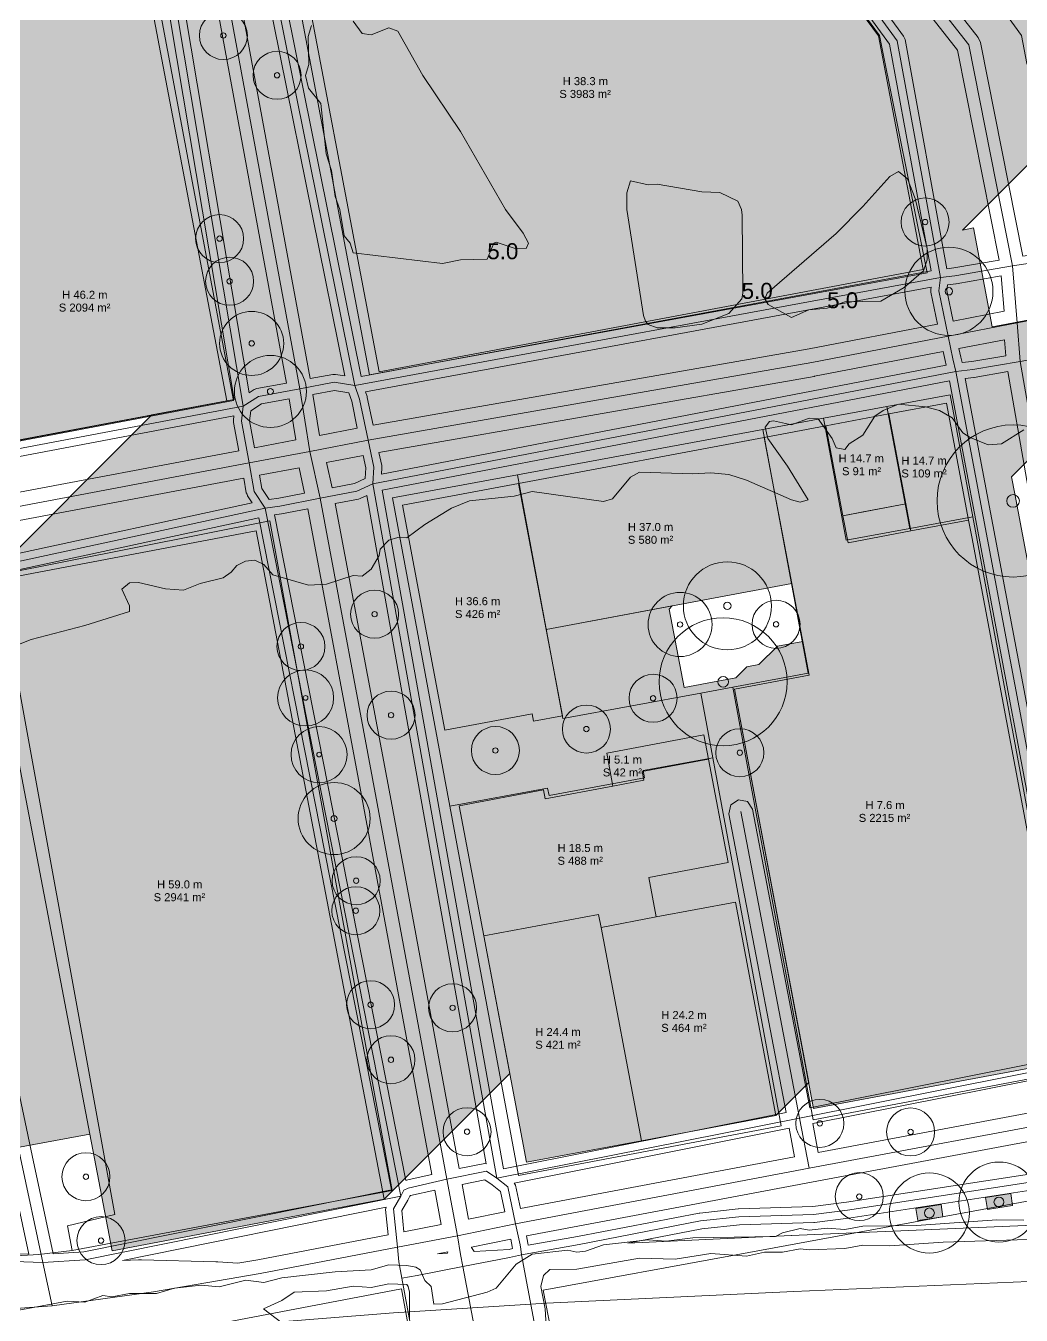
# Model space of a CAD drawing. Header units: metres. Extents: x -8 to 1190, y -11 to 1223.
# Drawn here: x 486 to 610.4, y 882.1 to 1043.2 of the extents above; entities that cross this region are included whole.
import ezdxf

# ---------------------------------------------------------------- set-up
doc = ezdxf.new("R2010")
doc.units = ezdxf.units.M
doc.header["$MEASUREMENT"] = 0
for name, color, linetype, lineweight, true_color in [('TPX_BUILDING_AREAS_TEXT', 7, 'CONTINUOUS', 0, 0x000000), ('TPX_BUILDING_HEIGHTS_TEXT', 7, 'CONTINUOUS', 0, 0x000000), ('TPX_BUILDINGS', 7, 'CONTINUOUS', 0, 0x000000), ('TPX_BUILDINGS_HATCH', 7, 'CONTINUOUS', 0, 0xf0f0f0), ('TPX_BUILDINGS_SHADOWS_HATCH', 7, 'CONTINUOUS', 0, 0x000000), ('TPX_BUILDINGS_SHADOWS_OUTLINES', 7, 'CONTINUOUS', 0, 0x000000), ('TPX_CADASTRES', 7, 'CONTINUOUS', 0, 0x646464), ('TPX_CONTOUR_LINES_5M', 7, 'CONTINUOUS', 0, 0x969696), ('TPX_CONTOUR_LINES_5M_TEXT', 7, 'CONTINUOUS', 0, 0x000000), ('TPX_ROADS_AXES', 7, 'CONTINUOUS', 0, 0x323232), ('TPX_ROADS_CONTOURS', 7, 'CONTINUOUS', 0, 0x646464), ('TPX_VEGETATION_GREEN_SPACES', 7, 'CONTINUOUS', 0, 0x58ba48), ('TPX_VEGETATION_GREEN_SPACES_HATCH', 7, 'CONTINUOUS', 0, 0x58ba48), ('TPX_VEGETATION_TREES_INDIVIDUAL', 7, 'CONTINUOUS', 0, 0x136734)]:
    doc.layers.add(name, color=color, linetype=linetype, lineweight=lineweight, true_color=true_color)
doc.styles.add('TPX_TEXTE', font='arial.ttf')

# ---------------------------------------------------------------- blocks, each defined once
blk = doc.blocks.new('TREETR003_CR030')
at = {"layer": 'TPX_VEGETATION_TREES_INDIVIDUAL'}
for radius in [3, 0.333]:
    blk.add_circle((0, 0, 0.04), radius, dxfattribs=at)
blk = doc.blocks.new('TREETR003_CR035')
at = {"layer": 'TPX_VEGETATION_TREES_INDIVIDUAL'}
for radius in [3.5, 0.292]:
    blk.add_circle((0, 0, 0.04), radius, dxfattribs=at)
blk = doc.blocks.new('TREETR004_CR045')
at = {"layer": 'TPX_VEGETATION_TREES_INDIVIDUAL'}
for radius in [4.5, 0.375]:
    blk.add_circle((0, 0, 0.04), radius, dxfattribs=at)
blk = doc.blocks.new('TREETR008_CR095')
at = {"layer": 'TPX_VEGETATION_TREES_INDIVIDUAL'}
for radius in [9.5, 0.792]:
    blk.add_circle((0, 0, 0.04), radius, dxfattribs=at)
blk = doc.blocks.new('TREETR005_CR055')
at = {"layer": 'TPX_VEGETATION_TREES_INDIVIDUAL'}
for radius in [5.5, 0.458]:
    blk.add_circle((0, 0, 0.04), radius, dxfattribs=at)
blk = doc.blocks.new('TREETR003_CR040')
at = {"layer": 'TPX_VEGETATION_TREES_INDIVIDUAL'}
for radius in [4, 0.333]:
    blk.add_circle((0, 0, 0.04), radius, dxfattribs=at)
blk = doc.blocks.new('TREETR006_CR050')
at = {"layer": 'TPX_VEGETATION_TREES_INDIVIDUAL'}
for radius in [5, 0.625]:
    blk.add_circle((0, 0, 0.04), radius, dxfattribs=at)
blk = doc.blocks.new('TREETR007_CR080')
at = {"layer": 'TPX_VEGETATION_TREES_INDIVIDUAL'}
for radius in [8, 0.667]:
    blk.add_circle((0, 0, 0.04), radius, dxfattribs=at)

msp = doc.modelspace()

# ---------------------------------------------------------------- hatches: boundary and pattern name
at = {"layer": 'TPX_BUILDINGS_HATCH'}
for points in [[(569.2, 1069.42), (518.79, 1059.92), (530.17, 999.98), (598.13, 1012.78), (592.58, 1041.95), (571.91, 1069.93), (569.2, 1069.42)], [(467.52, 1043.65), (464.37, 1043.06), (466.41, 1032.32), (468.89, 1032.79), (470.1, 1026.42), (479.82, 1028.26), (481.99, 1016.85), (469.57, 1014.5), (474.33, 989.46), (511.1, 996.38), (499.71, 1056.33), (466.3, 1050.03), (467.52, 1043.65)], [(601.05, 996.07), (593.84, 994.72), (595.96, 983.49), (596.6, 980.12), (603.81, 981.47), (601.05, 996.07)], [(593.84, 994.72), (585.99, 993.25), (588.11, 982.01), (595.96, 983.49), (593.84, 994.72)], [(583.88, 962.1), (574.55, 960.35), (584.45, 907.96), (616.56, 913.97), (604.21, 979.37), (603.81, 981.47), (596.6, 980.12), (588.75, 978.64), (588.11, 982.01), (585.99, 993.25), (578.27, 991.8), (581.72, 973.56), (583.88, 962.1)], [(578.27, 991.8), (547.56, 986.05), (551.01, 967.81), (581.72, 973.56), (578.27, 991.8)], [(547.56, 986.05), (533.05, 983.33), (538.36, 955.23), (549.28, 957.26), (549.46, 956.35), (553.05, 957.02), (551.01, 967.81), (547.56, 986.05)], [(514.79, 980.13), (480.8, 973.67), (481.3, 971.07), (494, 904.76), (496.8, 890.18), (530.79, 896.64), (514.79, 980.13)], [(481.3, 971.07), (461.06, 967.29), (464.81, 948.44), (465.57, 944.77), (470.01, 923.14), (474.53, 901.15), (494, 904.76), (481.3, 971.07)], [(570.75, 954.63), (558.59, 952.36), (559.37, 948.24), (563.23, 948.97), (563.03, 950.06), (571.31, 951.61), (570.75, 954.63)], [(550.7, 947.75), (540.15, 945.77), (543.22, 929.52), (557.58, 932.21), (557.89, 930.58), (564.78, 931.88), (563.85, 936.81), (573.76, 938.68), (571.31, 951.61), (563.03, 950.06), (563.23, 948.97), (559.37, 948.24), (550.91, 946.66), (550.7, 947.75)], [(564.78, 931.88), (557.89, 930.58), (562.92, 903.92), (579.73, 907.08), (574.69, 933.73), (564.78, 931.88)], [(557.58, 932.21), (543.22, 929.52), (548.57, 901.24), (562.92, 903.92), (557.89, 930.58), (557.58, 932.21)]]:
    msp.add_hatch(color=256, dxfattribs=at).paths.add_polyline_path(points)
at = {"layer": 'TPX_BUILDINGS_SHADOWS_HATCH'}
h = msp.add_hatch(color=256, dxfattribs=at)
h.paths.add_polyline_path([(268.93, 1099), (255.77, 1085.84), (296.74, 1093.81), (313.88, 1097.15), (334.66, 1101.2), (378.18, 1109.74), (389.82, 1112.03), (397.33, 1073.16), (395.72, 1072.85), (371.53, 1068.21), (372.17, 1065.02), (396.21, 1069.77), (397.57, 1070.03), (400.61, 1054.71), (394.64, 1053.53), (386.35, 1045.24), (377.21, 1043.52), (375.98, 1049.85), (375.22, 1049.7), (367.09, 1048.1), (345.83, 1044.1), (343.57, 1043.66), (342.18, 1042.27), (290.96, 1032.4), (271.87, 1013.31), (323.09, 1023.18), (331.38, 1024.93), (340, 1026.44), (347.32, 1027.62), (373.69, 1032.58), (412.3, 1039.86), (418.87, 1005.23), (380.26, 997.97), (379.03, 1004.5), (376.5, 1004.02), (378.62, 992.88), (396.72, 996.29), (398.04, 989.36), (407.41, 991.12), (406.11, 997.96), (420.15, 1000.61), (421.45, 993.78), (423.17, 984.48), (423.09, 983.31), (422.96, 982.75), (422.77, 982.2), (422.22, 981.19), (421.87, 980.72), (436.44, 995.3), (432.9, 1013.92), (432.35, 1016.83), (430.03, 1016.39), (432.05, 1018.41), (427.43, 1042.71), (430.35, 1043.26), (466.3, 1050.03), (499.71, 1056.33), (511.1, 996.38), (501.76, 994.62), (480.8, 973.67), (514.79, 980.13), (530.79, 896.64), (546.47, 912.33), (543.22, 929.52), (540.15, 945.77), (550.7, 947.75), (550.91, 946.66), (559.37, 948.24), (558.59, 952.36), (570.75, 954.63), (571.31, 951.61), (573.76, 938.68), (563.85, 936.81), (564.78, 931.88), (574.69, 933.73), (579.73, 907.08), (583.84, 911.19), (574.55, 960.35), (583.88, 962.1), (583.09, 966.31), (579.92, 965.72), (577.62, 963.42), (576.11, 963.14), (574.72, 961.75), (572.46, 961.32), (568.26, 960.54), (566.38, 970.35), (566.79, 970.76), (551.01, 967.81), (553.05, 957.02), (549.46, 956.35), (549.28, 957.26), (538.36, 955.23), (533.05, 983.33), (547.56, 986.05), (578.27, 991.8), (585.99, 993.25), (593.84, 994.72), (601.05, 996.07), (603.81, 981.47), (604.21, 979.37), (616.56, 913.97), (621.94, 919.35), (609.58, 984.74), (609.19, 986.85), (614.21, 991.87), (611.45, 1006.46), (606.77, 1005.59), (604.43, 1017.96), (603.05, 1017.7), (625.21, 1039.86), (625.12, 1040.3), (618.62, 1035.46), (606.94, 1051.45), (604.72, 1049.8), (597.64, 1059.49), (598.98, 1060.49), (594.5, 1066.63), (589.94, 1072.87), (588.69, 1071.93), (581.77, 1081.38), (621.35, 1110.9), (628.05, 1101.74), (626.96, 1100.93), (631.55, 1094.65), (636, 1088.57), (636.98, 1089.3), (644.01, 1079.68), (642.1, 1078.25), (654.06, 1061.87), (671.74, 1079.55), (659.98, 1095.65), (661.68, 1097.36), (660.84, 1098.52), (662.95, 1100.64), (649.05, 1098.01), (640.35, 1110.12), (634.85, 1117.77), (631.25, 1122.77), (599.45, 1099.06), (597.03, 1096.64), (596.28, 1096.5), (573.3, 1092.17), (593.68, 1112.55), (588.17, 1141.12), (571.6, 1137.94), (557.63, 1157.44), (527.3, 1151.35), (526.67, 1154.44), (504.39, 1150.67), (501.07, 1154.98), (498.5, 1158.3), (496.47, 1169.38), (495.86, 1172.72), (494.85, 1178.67), (476.56, 1175), (419.36, 1117.79), (453.99, 1124.75), (454.4, 1122.69), (486.04, 1129.05), (498.08, 1069.47), (472.76, 1064.38), (431.81, 1056.15), (428.74, 1071.36), (408.7, 1067.59), (408.02, 1066.91), (405.77, 1078.23), (404.41, 1077.97), (401.58, 1077.41), (408.64, 1084.48), (401.13, 1123.35), (389.49, 1121.05), (348.09, 1112.93), (347.81, 1114.35), (327.03, 1110.3), (309.89, 1106.96), (268.93, 1099)])
h.paths.add_polyline_path([(503.86, 1132.62), (540.09, 1139.9), (555.29, 1118.69), (556.76, 1115.87), (557.51, 1112.19), (517.77, 1104.21), (518.03, 1102.88), (527.82, 1104.85), (539.14, 1106.8), (557.34, 1110.29), (562.85, 1081.72), (535.33, 1076.46), (534.85, 1075.99), (534.78, 1076.36), (533.63, 1076.14), (533.53, 1076.58), (515.91, 1073.05), (509.93, 1102.64), (503.86, 1132.62)], flags=16)
h.paths.add_polyline_path([(518.79, 1059.92), (569.2, 1069.42), (571.91, 1069.93), (592.58, 1041.95), (598.13, 1012.78), (530.17, 999.98), (518.79, 1059.92)], flags=16)
msp.add_hatch(color=256, dxfattribs=at).paths.add_polyline_path([(590.65, 982.49), (588.11, 982.01), (588.75, 978.64), (596.6, 980.12), (595.96, 983.49), (590.65, 982.49)])
at = {"layer": 'TPX_VEGETATION_GREEN_SPACES_HATCH'}
for points in [[(609.08, 897.33), (605.93, 896.85), (606.17, 895.33), (609.32, 895.82), (609.08, 897.33)], [(600.38, 895.96), (597.24, 895.47), (597.47, 893.96), (600.62, 894.44), (600.38, 895.96)]]:
    msp.add_hatch(color=256, dxfattribs=at).paths.add_polyline_path(points)

# ---------------------------------------------------------------- linework, layer by layer
at = {"layer": 'TPX_BUILDINGS', "elevation": 0.04}
for points in [[(569.2, 1069.42), (518.79, 1059.92), (530.17, 999.98), (598.13, 1012.78), (592.58, 1041.95), (571.91, 1069.93)], [(467.52, 1043.65), (464.37, 1043.06), (466.41, 1032.32), (468.89, 1032.79), (470.1, 1026.42), (479.82, 1028.26), (481.99, 1016.85), (469.57, 1014.5), (474.33, 989.46), (511.1, 996.38), (499.71, 1056.33), (466.3, 1050.03)], [(601.05, 996.07), (593.84, 994.72), (595.96, 983.49), (596.6, 980.12), (603.81, 981.47)], [(593.84, 994.72), (585.99, 993.25), (588.11, 982.01), (595.96, 983.49)], [(583.88, 962.1), (574.55, 960.35), (584.45, 907.96), (616.56, 913.97), (604.21, 979.37), (603.81, 981.47), (596.6, 980.12), (588.75, 978.64), (588.11, 982.01), (585.99, 993.25), (578.27, 991.8), (581.72, 973.56)], [(578.27, 991.8), (547.56, 986.05), (551.01, 967.81), (581.72, 973.56)], [(547.56, 986.05), (533.05, 983.33), (538.36, 955.23), (549.28, 957.26), (549.46, 956.35), (553.05, 957.02), (551.01, 967.81)], [(514.79, 980.13), (480.8, 973.67), (481.3, 971.07), (494, 904.76), (496.8, 890.18), (530.79, 896.64)], [(481.3, 971.07), (461.06, 967.29), (464.81, 948.44), (465.57, 944.77), (470.01, 923.14), (474.53, 901.15), (494, 904.76)], [(570.75, 954.63), (558.59, 952.36), (559.37, 948.24), (563.23, 948.97), (563.03, 950.06), (571.31, 951.61)], [(550.7, 947.75), (540.15, 945.77), (543.22, 929.52), (557.58, 932.21), (557.89, 930.58), (564.78, 931.88), (563.85, 936.81), (573.76, 938.68), (571.31, 951.61), (563.03, 950.06), (563.23, 948.97), (559.37, 948.24), (550.91, 946.66)], [(564.78, 931.88), (557.89, 930.58), (562.92, 903.92), (579.73, 907.08), (574.69, 933.73)], [(557.58, 932.21), (543.22, 929.52), (548.57, 901.24), (562.92, 903.92), (557.89, 930.58)]]:
    msp.add_lwpolyline(points, close=True, dxfattribs=at)
at = {"layer": 'TPX_BUILDINGS_SHADOWS_OUTLINES', "elevation": 0.04}
for points in [[(518.79, 1059.92), (569.2, 1069.42), (571.91, 1069.93), (592.58, 1041.95), (598.13, 1012.78), (530.17, 999.98)], [(590.65, 982.49), (588.11, 982.01), (588.75, 978.64), (596.6, 980.12), (595.96, 983.49)]]:
    msp.add_lwpolyline(points, close=True, dxfattribs=at)
for points in [[(499.71, 1056.33), (511.1, 996.38), (501.76, 994.62), (480.8, 973.67), (514.79, 980.13), (530.79, 896.64), (546.47, 912.33), (543.22, 929.52), (540.15, 945.77), (550.7, 947.75), (550.91, 946.66), (559.37, 948.24), (558.59, 952.36), (570.75, 954.63), (571.31, 951.61), (573.76, 938.68), (563.85, 936.81), (564.78, 931.88), (574.69, 933.73), (579.73, 907.08), (583.84, 911.19), (574.55, 960.35), (583.88, 962.1), (583.09, 966.31), (579.92, 965.72), (577.62, 963.42), (576.11, 963.14), (574.72, 961.75), (572.46, 961.32), (568.26, 960.54), (566.38, 970.35), (566.79, 970.76), (551.01, 967.81), (553.05, 957.02), (549.46, 956.35), (549.28, 957.26), (538.36, 955.23), (533.05, 983.33), (547.56, 986.05), (578.27, 991.8), (585.99, 993.25), (593.84, 994.72), (601.05, 996.07), (603.81, 981.47), (604.21, 979.37), (616.56, 913.97)], [(611.45, 1006.46), (606.77, 1005.59), (604.43, 1017.96), (603.05, 1017.7), (625.21, 1039.86)], [(621.94, 919.35), (609.58, 984.74), (609.19, 986.85), (614.21, 991.87)]]:
    msp.add_lwpolyline(points, dxfattribs=at)
at = {"layer": 'TPX_CADASTRES', "elevation": 0.02}
for points in [[(601.87, 1063.39), (597.4, 1060.1), (605.06, 1049.44), (610.42, 1042), (611.09, 1038.51), (626.03, 1017.52), (633.74, 1018.99), (673.92, 1026.69), (677.52, 1027.38), (675.03, 1039.99), (641.94, 1085.07), (640.31, 1084.76), (637.03, 1089.23), (631.35, 1085.06)], [(570.88, 1071.66), (517.26, 1061.4), (528.93, 999.59), (598.63, 1012.36), (592.7, 1042.01)], [(500.32, 1058.13), (426.29, 1043.63), (437.15, 982.23), (511.93, 996.42)], [(601.53, 997.11), (593.62, 995.65), (596.46, 980.41), (604.35, 981.87)], [(593.62, 995.65), (585.67, 994.18), (588.51, 978.94), (596.46, 980.41)], [(583.78, 962.33), (574.34, 960.59), (577.36, 944.36), (584.39, 906.55), (617.16, 912.74), (611.46, 943.54), (604.35, 981.87), (596.46, 980.41), (588.51, 978.94), (585.67, 994.18), (578.11, 992.78)], [(578.11, 992.78), (547.44, 987.12), (553.1, 956.66), (570.34, 959.84), (574.34, 960.59), (583.78, 962.33)], [(547.44, 987.12), (531.81, 984.23), (538.97, 945.72), (551.21, 947.98), (551.39, 947.05), (563.3, 949.25), (563.14, 950.16), (571.84, 951.77), (570.34, 959.84), (553.1, 956.66)], [(516.5, 981.35), (482.52, 974.64), (497.1, 894.72), (491.2, 893.29), (491.77, 890.21), (497.99, 891.38), (531.79, 897.73)], [(477.67, 971.09), (461.26, 967.9), (476.23, 889.57), (480.43, 889.43), (484.02, 889.49), (487.61, 889.72), (491.77, 890.21), (491.2, 893.29), (497.1, 894.72), (482.52, 974.64)], [(551.21, 947.98), (538.97, 945.72), (547.55, 899.59), (580.39, 905.79), (571.84, 951.77), (563.14, 950.16), (563.3, 949.25), (551.39, 947.05)], [(574.76, 889.69), (550.67, 885.26), (554.05, 867.76), (566.62, 802.78), (634.63, 815.69), (624.5, 869.96), (620.54, 891.19), (619.29, 897.88)]]:
    msp.add_lwpolyline(points, close=True, dxfattribs=at)
msp.add_lwpolyline([(340.28, 927.56), (538.52, 795.75), (548.94, 797.92), (532.93, 885.43), (501.24, 879.4), (496.29, 878.53), (490.72, 877.88), (485.4, 877.57), (480.1, 877.55), (472.39, 877.89), (463.26, 878.89), (454.04, 880.57), (443.89, 883.23), (434.92, 886.34), (425.3, 890.52), (416.99, 894.9), (410.56, 898.84), (366.43, 925.84), (362.97, 927.86), (359.65, 929.49), (355.75, 931.05), (352.12, 932.18)], dxfattribs=at)
at = {"layer": 'TPX_CONTOUR_LINES_5M', "elevation": 0.05}
for points in [[(521.69, 1043.26), (521.28, 1041.87), (521.35, 1038.38), (520.95, 1036.99), (521.32, 1035.43), (522.86, 1033.5), (523.55, 1027.23), (524.19, 1025.14), (524.67, 1021.88), (525.24, 1020.26), (525.79, 1016.96), (526.55, 1016.07), (526.91, 1014.86), (538.08, 1013.53), (540.32, 1013.97), (543.67, 1014.05), (544.5, 1016.07), (544.79, 1016.17), (547.02, 1015.42), (548.51, 1015.38), (548.83, 1016.07), (548.14, 1017.32), (545.93, 1020.26), (540.33, 1030.02), (535.6, 1036.99), (532.5, 1042.54), (531.38, 1042.96), (529.14, 1042.08), (528.03, 1042.26), (526.91, 1043.77)], [(595.08, 1024.99), (593.96, 1024.38), (590.61, 1020.62), (587.25, 1017.28), (578.65, 1009.8), (578.34, 1009.1), (578.77, 1008.41), (581.67, 1006.77), (583.87, 1007.71), (586.14, 1007.93), (588.37, 1008.72), (592.84, 1008.82), (595.78, 1010.5), (598.18, 1012.59), (598.66, 1013.98), (598.63, 1015.38), (597.15, 1021.65), (596.19, 1024.11), (595.08, 1024.99)], [(561.55, 1023.83), (561.11, 1022.35), (561.12, 1020.26), (563.17, 1007.01), (563.45, 1006.31), (563.79, 1005.9), (564.9, 1005.49), (567.14, 1005.47), (570.49, 1005.95), (573.84, 1007.26), (575.46, 1009.1), (575.6, 1009.8), (575.51, 1019.56), (575.44, 1020.26), (574.96, 1021.3), (572.73, 1022.4), (570.49, 1022.47), (564.9, 1023.41), (563.79, 1023.33), (561.55, 1023.83)], [(610.72, 992.74), (607.92, 990.98), (606.25, 990.86), (604.02, 991.76), (603.1, 992.37), (601.78, 994.24), (600.2, 995.16), (598.43, 995.59), (595.08, 995.96), (593.13, 995.16), (592.11, 994.46), (590.61, 992.08), (588.9, 990.98), (588.37, 990.3), (587.25, 990.47), (586.78, 991.67), (585.02, 994.13), (583.9, 994.2), (581.67, 993.37), (579.43, 993.88), (578.94, 993.77), (578.41, 993.07), (578.73, 991.67), (581.19, 988.19), (583.77, 984.01), (582.78, 983.69), (581.67, 984.01), (576.08, 986.43), (573.84, 987.16), (571.61, 987.37), (569.37, 987.25), (562.67, 987.45), (561.55, 986.82), (559.32, 984.1), (558.2, 983.77), (549.26, 985.03), (547.02, 984.43), (541.44, 983.87), (539.2, 982.95), (535.85, 980.93), (533.61, 979.24), (532.5, 979.3), (531.38, 978.97), (530.26, 977.82), (530.14, 977.03), (529.14, 975.35), (528.03, 974.47), (526.91, 974.52), (523.56, 973.45), (521.32, 973.34), (516.85, 974.63), (515.73, 975.93), (514.62, 976.45), (513.43, 976.34), (512.38, 975.78), (511.67, 974.94), (510.64, 974.25), (507.79, 973.55), (505.68, 972.7), (503.44, 972.88), (500.09, 973.67), (498.97, 973.64), (497.98, 972.85), (498.96, 970.76), (498.96, 970.06), (493.38, 968.31), (486.68, 966.56), (484.44, 965.68)], [(610.72, 894.02), (607.37, 894.05), (597.31, 893.32), (590.61, 893.26), (588.37, 892.83), (586.14, 893.01), (583.9, 892.76), (582.78, 892.96), (580.55, 892.42), (579.7, 891.98), (569.37, 891.79), (566.02, 891.39), (563.79, 891.54), (558.2, 890.91), (555.96, 890.14), (554.85, 890), (553.73, 890.26), (549.26, 889.75), (547.27, 888.5), (544.79, 885.52), (543.67, 884.99), (538.08, 883.56), (536.97, 883.51), (536.66, 885.71), (535.85, 886.48), (535.27, 887.8), (534.73, 888.14), (533.61, 888.33), (531.38, 888.43), (529.14, 887.78), (524.67, 887.57), (517.97, 886.79), (515.73, 886.23), (513.5, 886.5), (510.15, 885.69), (507.91, 885.87), (504.56, 885.49), (502.32, 884.86), (498.97, 884.86), (496.74, 884.43), (495.62, 884.59), (493.38, 883.77), (491.15, 883.88), (484.44, 882.62)], [(615.19, 891.72), (600.66, 891.26), (593.96, 890.8), (590.61, 890.89), (588.37, 890.48), (583.9, 890.28), (582.78, 890.44), (580.55, 889.99), (578.31, 890.01), (576.08, 889.52), (571.61, 889.86), (567.14, 889.13), (562.67, 889.24), (554.85, 887.87), (551.49, 887.83), (550.71, 887.1), (550.34, 885.71), (550.88, 882.92), (551.07, 880.13)], [(533.94, 881.53), (533.96, 885.01), (533.78, 885.71), (533.61, 885.97), (531.38, 886.04), (529.14, 885.61), (526.91, 885.74)], [(526.91, 885.74), (523.56, 885.16), (519.53, 885.01), (517.97, 883.95), (515.71, 882.92), (517.97, 881.17), (518.94, 880.13), (517.97, 879.96), (516.85, 879.4), (513.5, 879.3), (507.91, 878.5), (505.68, 878.65), (503.44, 878.03), (501.21, 878.19), (498.97, 877.74), (496.74, 877.99), (494.5, 877.94), (492.27, 878.42), (491.15, 878.38), (484.44, 877.57)]]:
    msp.add_lwpolyline(points, dxfattribs=at)
at = {"layer": 'TPX_ROADS_AXES', "elevation": 0.03}
for points in [[(563.16, 1080.64), (563.83, 1080.08), (568.45, 1076.22), (570.45, 1074.55), (571.3, 1073.85), (572.02, 1072.73), (594.89, 1041.33), (600.31, 1011.78), (600.1, 1010.12), (601.28, 1004.43), (601.87, 1001.62)], [(609.91, 1006.09), (609.31, 1013.22), (603.83, 1040.82), (587.48, 1061.71), (575.34, 1077.46)], [(546.23, 898.17), (544.87, 899.23), (529.38, 985.99), (529.5, 988.06), (528.76, 991.43), (527.69, 996.58), (527.12, 998.26), (514.3, 1061.76), (515.02, 1063.05), (514.42, 1066.08), (513.55, 1070.5), (512.59, 1071.32), (511.3, 1072.27), (506.66, 1071.39), (501.53, 1070.41), (500.53, 1069.19), (499.56, 1067.85)], [(499.56, 1067.85), (500.54, 1063.5), (501.29, 1060.13), (502.5, 1059.17), (513.17, 995.71), (512.93, 993.83), (513.91, 988.6), (514.54, 985.03)], [(507.88, 1064.86), (508.88, 1059.51), (520.23, 997.87), (521.5, 990.03)], [(609.91, 1006.09), (617.29, 1007.5), (631.05, 1010.16), (639.9, 1011.87), (679.55, 1019.52), (680.09, 1019.62), (686.05, 1020.78)], [(366.15, 944.74), (366.19, 947.1), (367.18, 949.45), (368.18, 950.86), (370.58, 952.17), (373.91, 952.95), (428.76, 964.33), (440.27, 966.72), (454.38, 969.65), (515.9, 982.95), (517.76, 983.21), (522.77, 984.19), (527.37, 985.08), (529.38, 985.99), (602.22, 1000.04), (604.35, 1000.28), (610.26, 1001.29), (614.76, 1002.05), (616.49, 1002.39), (643.26, 1007.21), (676.76, 1013.22), (680.49, 1015.33)], [(617.94, 1014.51), (609.31, 1013.22), (602.11, 1011.97), (600.31, 1011.78), (527.12, 998.26), (524.54, 998.68), (520.23, 997.87), (515.06, 996.91), (513.17, 995.71), (437.26, 981.34), (435.9, 981.05), (431.35, 980.36), (427.8, 979.82), (425.92, 979.23), (362.21, 966.98), (296.5, 955.25), (282.54, 952.51), (281.53, 952.29)], [(521.5, 990.03), (528.76, 991.43), (584.23, 1001.14), (601.28, 1004.43), (609.91, 1006.09)], [(626.81, 908.36), (625.6, 915.4), (621.44, 939.88), (614.87, 975), (610.26, 1001.29), (609.91, 1006.09)], [(620.01, 902.42), (619.1, 907.07), (618.28, 912.21), (618.49, 913.88), (602.22, 1000.04), (601.87, 1001.62)], [(432.7, 973.28), (438.82, 974.43), (483.31, 982.83), (513.91, 988.6), (521.5, 990.03)], [(521.5, 990.03), (522.77, 984.19), (529.92, 946.05), (538.63, 899.11), (539.93, 892.06)], [(552.55, 785.6), (551.6, 788.86), (550.83, 792.29), (549.71, 797.35), (549.59, 798.6), (549.46, 799.63), (549.35, 800.99), (549.22, 801.96), (540.55, 849.38), (536.41, 868.3), (533, 886.77), (532.62, 888.79), (532.44, 890.62), (531.95, 895.44), (532.87, 897.02), (515.9, 982.95), (514.54, 985.03)], [(539.93, 892.06), (532.44, 890.62), (515.29, 887.34), (501.95, 885.04), (489.29, 883.3), (483.61, 882.87), (470.84, 882.64), (461.04, 883.52), (452.98, 885.13), (442.7, 888.22), (431.07, 892.52), (422.4, 896.43), (413.93, 901.34), (403.97, 907.78), (394.09, 914.02), (384.23, 920.47), (377.71, 925.03), (370.71, 930.51), (365.45, 934.95), (362.57, 939.09), (360.83, 944.03), (359.83, 948.78), (358.16, 957.76)], [(489.29, 883.3), (488.13, 888.71), (485.31, 901.78), (473.54, 957.66)], [(533.76, 898.02), (533.24, 897.77), (532.87, 897.02), (493.39, 889.04), (488.13, 888.71), (477.36, 889.07), (463.49, 891.29), (449.25, 895.04), (435.77, 899.38), (427.45, 903.3), (419.71, 908), (367.83, 939.81), (366.68, 941.72), (366.15, 944.74)], [(575.35, 945.06), (582.68, 906.75), (583.88, 900.48)], [(533.76, 898.02), (538.63, 899.11), (543.58, 900.11), (544.87, 899.23), (582.68, 906.75), (618.49, 913.88), (620.27, 914.56), (625.6, 915.4), (630.14, 916.13)], [(626.81, 908.36), (619.1, 907.07), (583.88, 900.48), (547.21, 893.55), (539.93, 892.06)], [(633.18, 902.39), (628.13, 901.38), (622.57, 900.5), (620.53, 900.13), (588.7, 895.25), (584.43, 894.73), (575.11, 894.4), (570.32, 893.9), (555.13, 890.98), (547.96, 889.69), (546.44, 889.34), (540.6, 888.2), (534.91, 887.1), (533, 886.77)], [(546.23, 898.17), (547.21, 893.55), (547.76, 890.91), (547.85, 890.37), (547.96, 889.69), (551.88, 868.64), (564.92, 802.45), (565.39, 800.28)], [(540.32, 889.72), (539.93, 892.06)], [(748.1, 890.45), (728.59, 889.68), (718.21, 889.34), (702.57, 888.94), (639.97, 887.27), (621.12, 886.75), (581.99, 885.11), (551.05, 883.64), (531.95, 882.44), (517.83, 881.3)], [(558.76, 793.75), (557.25, 801.34), (547.68, 851.1), (544.34, 868.47), (540.6, 888.2), (540.32, 889.72)]]:
    msp.add_lwpolyline(points, dxfattribs=at)
at = {"layer": 'TPX_ROADS_CONTOURS', "elevation": 0.03}
for points in [[(571.23, 1075.2), (574.71, 1075.82), (586.29, 1060.8), (602.43, 1040.18), (607.64, 1013.94), (601.98, 1012.96), (601.12, 1012.87), (595.88, 1041.51), (595.7, 1041.92), (572.84, 1073.29), (572.14, 1074.39), (571.94, 1074.62)], [(515.48, 1060.97), (571.58, 1071.63), (593.95, 1040.93), (599.14, 1012.58), (527.91, 999.42)], [(589.33, 1061.79), (595.07, 1065.81), (595.1, 1065.83), (599.99, 1069.53), (629.46, 1029), (636.53, 1019.22), (617.77, 1015.5), (610.6, 1014.42), (605.3, 1041.11), (605.01, 1041.74)], [(510.54, 1058.8), (513.58, 1059.37), (513.74, 1059.47), (525.86, 999.48), (524.7, 999.67), (524.36, 999.66), (521.52, 999.13)], [(425.88, 1043.51), (501.69, 1058), (512.02, 996.51), (438.05, 982.51)], [(503.79, 1057.54), (507.59, 1058.25), (518.58, 998.58), (514.88, 997.9), (514.52, 997.76), (513.91, 997.37)], [(601.11, 1010.16), (601.2, 1010.87), (602.22, 1010.97), (602.28, 1010.98), (607.91, 1011.96), (608.28, 1007.55), (601.91, 1006.33)], [(528.44, 997.49), (599.14, 1010.55), (599.1, 1010.25), (599.12, 1009.92), (599.94, 1005.95), (583.91, 1002.86), (529.39, 993.32), (528.67, 996.78), (528.64, 996.9)], [(602.62, 1002.9), (608.31, 1004), (608.46, 1001.99), (604.21, 1001.27), (603, 1001.13), (602.85, 1001.83)], [(530.12, 989.89), (584.53, 999.42), (584.56, 999.43), (600.66, 1002.53), (600.89, 1001.41), (601.02, 1000.82), (530.45, 987.21), (530.5, 988.01), (530.48, 988.28)], [(530.54, 985.19), (601.42, 998.86), (617.32, 914.66), (583.96, 908.03), (576.82, 945.34), (576.19, 946.3), (575.06, 946.53), (574.11, 945.9), (573.87, 944.78), (581.02, 907.44), (545.68, 900.41)], [(603.4, 999.16), (604.47, 999.28), (604.52, 999.29), (608.71, 1000.01), (613.15, 974.7), (613.15, 974.68), (619.72, 939.57), (623.71, 916.12), (620.11, 915.55), (619.91, 915.49), (619.25, 915.24)], [(521.87, 997.16), (524.56, 997.66), (526.37, 997.37), (526.72, 996.32), (527.42, 992.96), (522.7, 992.05)], [(513.94, 993.86), (514.1, 995.12), (515.43, 995.97), (518.92, 996.61), (519.75, 991.48), (514.57, 990.5)], [(438.64, 980.58), (512, 994.47), (511.94, 993.96), (511.94, 993.65), (512.61, 990.13), (482.99, 984.55), (439.5, 976.34), (438.87, 979.94), (438.81, 980.03), (438.81, 980.14)], [(523.59, 988.65), (528.15, 989.53), (528.49, 987.98), (528.42, 986.65), (527.07, 986.04), (524.28, 985.5)], [(515.2, 987.06), (520.15, 988), (520.84, 984.83), (517.6, 984.2), (516.39, 984.03), (515.49, 985.4)], [(440.11, 972.9), (483.64, 981.11), (513.23, 986.69), (513.55, 984.86), (513.66, 984.68), (513.7, 984.48), (514.27, 983.62), (454.17, 970.62), (441.06, 967.91), (440.42, 971.15)], [(524.67, 983.54), (527.56, 984.09), (527.79, 984.17), (528.62, 984.54), (543.53, 901.06), (543.38, 901.09), (540.17, 900.44), (531.64, 946.37)], [(517.08, 982.11), (517.96, 982.23), (521.24, 982.87), (528.2, 945.73), (536.74, 899.72), (533.54, 899), (533.5, 898.97)], [(584.34, 906.06), (617.32, 912.62), (617.29, 912.34), (617.29, 912.06), (617.84, 908.61), (585.03, 902.47)], [(547.03, 898.64), (581.39, 905.48), (582.08, 901.92), (547.83, 895.45), (547.21, 898.38)], [(548.55, 892.03), (584.2, 898.76), (618.45, 905.17), (619.03, 902.22), (619.32, 900.96), (588.57, 896.24), (584.35, 895.72), (575.08, 895.4), (575.01, 895.4), (570.22, 894.89), (570.13, 894.88), (554.94, 891.96), (548.78, 890.86), (548.74, 891.12)], [(540.53, 898.48), (543.36, 899.05), (544.28, 898.42), (545.33, 897.6), (545.87, 895.06), (541.33, 894.13)], [(561.22, 891.13), (570.47, 892.91), (575.18, 893.41), (584.46, 893.73), (584.55, 893.73), (588.83, 894.26), (588.85, 894.26), (619.72, 899), (620.69, 893.74), (581.69, 892.1), (581.66, 892.1)], [(532.98, 895.22), (533.73, 896.51), (533.98, 897.02), (534.09, 897.07), (537.1, 897.75), (537.89, 893.45), (533.25, 892.56)], [(498.09, 888.97), (531.01, 895.62), (530.95, 895.34), (531.27, 892.18), (514.98, 889.06), (512.47, 888.63), (509.99, 888.78), (509.76, 888.79), (500.45, 889.03), (500.06, 889.03)], [(541.69, 890.63), (546.59, 891.64), (546.78, 890.73), (546.82, 890.46), (546.41, 890.36), (542.01, 890.09), (541.7, 890.57)], [(537.46, 889.8), (538.74, 890.05), (538.7, 889.88)]]:
    msp.add_lwpolyline(points, close=True, dxfattribs=at)
for points in [[(454.59, 968.67), (515.12, 981.75), (531.69, 897.8), (493.26, 890.04), (489.43, 889.8), (486.78, 902.09), (475.01, 957.97)], [(483.85, 901.47), (486.37, 889.77), (477.46, 890.07)]]:
    msp.add_lwpolyline(points, dxfattribs=at)
at = {"layer": 'TPX_VEGETATION_GREEN_SPACES', "elevation": 0}
for points in [[(609.08, 897.33), (605.93, 896.85), (606.17, 895.33), (609.32, 895.82)], [(600.38, 895.96), (597.24, 895.47), (597.47, 893.96), (600.62, 894.44)]]:
    msp.add_lwpolyline(points, close=True, dxfattribs=at)

# ---------------------------------------------------------------- block references
at = {"layer": 'TPX_VEGETATION_TREES_INDIVIDUAL'}
for name, p in [('TREETR003_CR030', (510.69, 1042, 0.04)), ('TREETR003_CR030', (517.4, 1037.03, 0.04)), ('TREETR003_CR030', (598.39, 1018.7, 0.04)), ('TREETR003_CR030', (510.21, 1016.62, 0.04)), ('TREETR005_CR055', (601.36, 1010.04, 0.04)), ('TREETR003_CR030', (511.46, 1011.3, 0.04)), ('TREETR003_CR040', (514.22, 1003.53, 0.04)), ('TREETR004_CR045', (516.56, 997.53, 0.04)), ('TREETR008_CR095', (609.38, 983.85, 0.04)), ('TREETR005_CR055', (573.67, 970.75, 0.04)), ('TREETR003_CR030', (529.58, 969.71, 0.04)), ('TREETR003_CR040', (567.76, 968.42, 0.04)), ('TREETR003_CR030', (579.76, 968.44, 0.04)), ('TREETR003_CR030', (520.38, 965.67, 0.04)), ('TREETR007_CR080', (573.14, 961.26, 0.04)), ('TREETR003_CR035', (520.96, 959.25, 0.04)), ('TREETR003_CR030', (564.39, 959.2, 0.04)), ('TREETR003_CR030', (531.64, 957.09, 0.04)), ('TREETR003_CR030', (556.06, 955.36, 0.04)), ('TREETR003_CR035', (522.64, 952.16, 0.04)), ('TREETR003_CR030', (544.68, 952.68, 0.04)), ('TREETR003_CR030', (575.23, 952.4, 0.04)), ('TREETR004_CR045', (524.52, 944.18, 0.04)), ('TREETR003_CR030', (527.28, 936.41, 0.04)), ('TREETR003_CR030', (527.24, 932.66, 0.04)), ('TREETR003_CR030', (529.08, 920.92, 0.04)), ('TREETR003_CR030', (539.33, 920.53, 0.04)), ('TREETR003_CR030', (531.63, 914.04, 0.04)), ('TREETR003_CR030', (585.23, 906.09, 0.04)), ('TREETR003_CR030', (541.14, 905.05, 0.04)), ('TREETR003_CR030', (596.57, 905.02, 0.04)), ('TREETR003_CR030', (493.51, 899.43, 0.04)), ('TREETR006_CR050', (607.62, 896.27, 0.04)), ('TREETR003_CR030', (590.16, 896.95, 0.04)), ('TREETR006_CR050', (598.92, 894.9, 0.04)), ('TREETR003_CR030', (495.39, 891.45, 0.04))]:
    msp.add_blockref(name, p, dxfattribs=at)

# ---------------------------------------------------------------- texts
at = {"layer": 'TPX_BUILDING_AREAS_TEXT', "style": 'TPX_TEXTE'}
for s, p in [('S 3983 m²', (552.67, 1034.2, 0.05)), ('S 2094 m²', (490.12, 1007.51, 0.05)), ('S 91 m²', (588, 987.07, 0.05)), ('S 109 m²', (595.42, 986.79, 0.05)), ('S 580 m²', (561.24, 978.5, 0.05)), ('S 426 m²', (539.63, 969.23, 0.05)), ('S 42 m²', (558.11, 949.44, 0.05)), ('S 2215 m²', (590.09, 943.76, 0.05)), ('S 488 m²', (552.45, 938.4, 0.05)), ('S 2941 m²', (501.97, 933.85, 0.05)), ('S 464 m²', (565.41, 917.53, 0.05)), ('S 421 m²', (549.67, 915.42, 0.05))]:
    msp.add_text(s, height=1, dxfattribs=at).set_placement(p)
at = {"layer": 'TPX_BUILDING_HEIGHTS_TEXT', "style": 'TPX_TEXTE'}
for s, p in [('H 38.3 m', (553.09, 1035.8, 0.05)), ('H 46.2 m', (490.54, 1009.11, 0.05)), ('H 14.7 m', (587.57, 988.67, 0.05)), ('H 14.7 m', (595.42, 988.39, 0.05)), ('H 37.0 m', (561.24, 980.1, 0.05)), ('H 36.6 m', (539.63, 970.83, 0.05)), ('H 5.1 m', (558.11, 951.04, 0.05)), ('H 7.6 m', (590.94, 945.36, 0.05)), ('H 18.5 m', (552.45, 940, 0.05)), ('H 59.0 m', (502.39, 935.45, 0.05)), ('H 24.2 m', (565.41, 919.13, 0.05)), ('H 24.4 m', (549.67, 917.02, 0.05))]:
    msp.add_text(s, height=1, dxfattribs=at).set_placement(p)
at = {"layer": 'TPX_CONTOUR_LINES_5M_TEXT', "style": 'TPX_TEXTE'}
for p in [(543.67, 1014.05, 0.05), (575.46, 1009.1, 0.05), (586.14, 1007.93, 0.05)]:
    msp.add_text('5.0', height=2, dxfattribs=at).set_placement(p)

doc.saveas('drawing.dxf')
